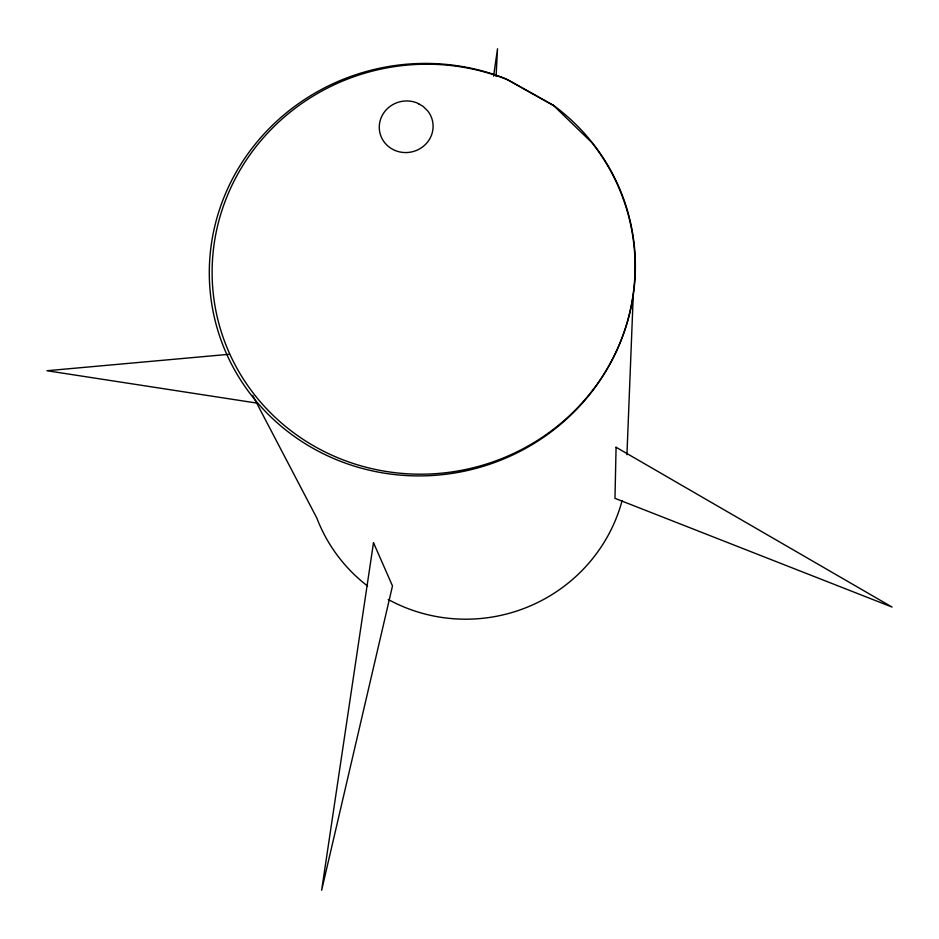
<?xml version="1.0" encoding="UTF-8"?>
<svg xmlns="http://www.w3.org/2000/svg" width="939" height="939" viewBox="0 0 939 939"><rect width="100%" height="100%" fill="white"/><g stroke="black" fill="none" stroke-linecap="round" stroke-linejoin="round"><path stroke-width="1.41" d="M626.935 454.722L633.273 294.987M496.074 76.446L497.517 48.769L493.574 76.165M229.116 354.296L46.95 370.729L256.723 403.066M252.65 395.366L316.795 517.976A160.546 157.482 -12.6 0 0 367.572 586.03M622.064 500.792A160.546 157.482 -12.6 0 1 388.218 599.481M616.078 447.257L614.975 498.339L892.05 607.064L616.078 447.257M373.499 542.707L321.643 890.231L392.49 585.948L373.499 542.707M507.882 79.85L507.612 79.78A211.979 204.655 -12.7 0 0 212.202 278.296A211.979 204.655 -12.7 0 0 518.903 450.884A211.979 204.655 -12.7 0 0 554.761 106.271L507.882 79.85M553.177 105.168L505.886 78.817A213.247 205.876 -12.8 0 0 209.597 261.828A213.247 205.876 -12.8 0 0 484.63 465.897A213.247 205.876 -12.8 0 0 591.852 142.599L553.177 105.168M418.782 103.9L417.127 102.973A26.985 25.752 -12 0 0 381.586 116.741A26.985 25.752 -12 0 0 395.272 150.545A26.985 25.752 -12 0 0 430.813 136.801A27.149 25.916 -12.1 0 0 427.832 111.037L423.008 106.307L418.782 103.9"/></g></svg>
